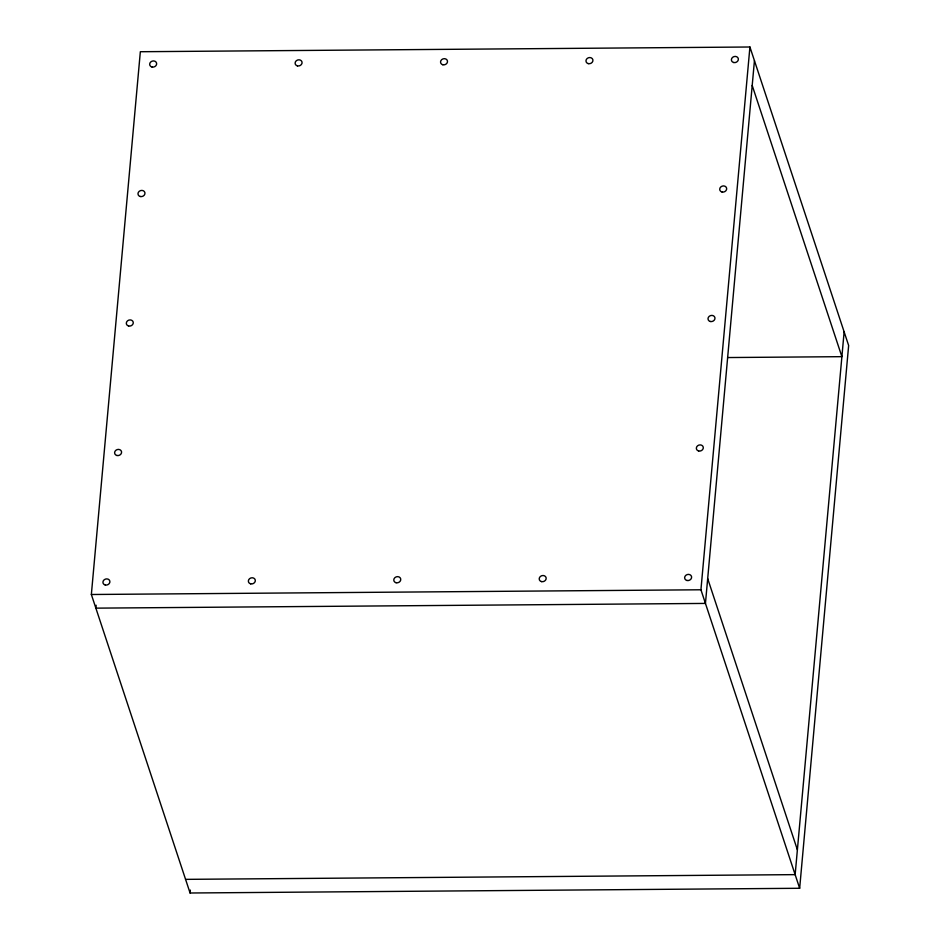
<?xml version="1.0" encoding="UTF-8"?>
<svg xmlns="http://www.w3.org/2000/svg" width="940" height="940" viewBox="0 0 940 940"><rect width="100%" height="100%" fill="white"/><g stroke="black" fill="none" stroke-linecap="round" stroke-linejoin="round"><path stroke-width="1.41" d="M91.356 594.503L140.342 51.724L749.92 47L848.644 345.497L799.658 888.277L190.08 893L91.356 594.503L700.934 589.779L799.658 888.277M96.127 605.231L95.868 608.145L705.447 603.421L754.444 60.642M190.08 893L190.338 890.086M700.934 589.779L749.92 47M844.132 331.855L795.146 874.635L185.556 879.358M727.595 357.553L841.888 356.671L752.2 85.458M707.691 578.617L797.379 849.819M297.416 65.894A3.537 3.055 -18.3 0 0 302.022 62.064A3.537 3.055 -18.3 0 0 296.323 60.724A3.537 3.055 -18.3 0 0 297.416 65.894M588.276 63.638A3.537 3.055 -18.3 0 0 592.881 59.807A3.537 3.055 -18.3 0 0 587.183 58.468A3.537 3.055 -18.3 0 0 588.276 63.638M710.323 321.504A3.537 3.055 -18.3 0 0 714.929 317.673A3.537 3.055 -18.3 0 0 709.23 316.322A3.537 3.055 -18.3 0 0 710.323 321.504M128.615 326.004A3.537 3.055 -18.3 0 0 133.221 322.173A3.537 3.055 -18.3 0 0 127.523 320.834A3.537 3.055 -18.3 0 0 128.615 326.004M105.233 584.986A3.537 3.055 -18.3 0 0 109.851 581.155A3.537 3.055 -18.3 0 0 104.14 579.816A3.537 3.055 -18.3 0 0 105.233 584.986M686.952 580.485A3.537 3.055 -18.3 0 0 691.558 576.655A3.537 3.055 -18.3 0 0 685.859 575.303A3.537 3.055 -18.3 0 0 686.952 580.485M442.846 64.766A3.537 3.055 -18.3 0 0 447.452 60.936A3.537 3.055 -18.3 0 0 441.753 59.596A3.537 3.055 -18.3 0 0 442.846 64.766M250.663 583.857A3.537 3.055 -18.3 0 0 255.269 580.027A3.537 3.055 -18.3 0 0 249.57 578.688A3.537 3.055 -18.3 0 0 250.663 583.857M541.522 581.613A3.537 3.055 -18.3 0 0 546.128 577.783A3.537 3.055 -18.3 0 0 540.429 576.432A3.537 3.055 -18.3 0 0 541.522 581.613M722.014 192.007A3.537 3.055 -18.3 0 0 726.62 188.176A3.537 3.055 -18.3 0 0 720.921 186.837A3.537 3.055 -18.3 0 0 722.014 192.007M396.093 582.741A3.537 3.055 -18.3 0 0 400.698 578.899A3.537 3.055 -18.3 0 0 395 577.56A3.537 3.055 -18.3 0 0 396.093 582.741M116.924 455.501A3.537 3.055 -18.3 0 0 121.53 451.67A3.537 3.055 -18.3 0 0 115.832 450.319A3.537 3.055 -18.3 0 0 116.924 455.501M698.643 450.988A3.537 3.055 -18.3 0 0 703.249 447.158A3.537 3.055 -18.3 0 0 697.55 445.819A3.537 3.055 -18.3 0 0 698.643 450.988M733.705 62.522A3.537 3.055 -18.3 0 0 738.311 58.691A3.537 3.055 -18.3 0 0 732.613 57.34A3.537 3.055 -18.3 0 0 733.705 62.522M140.295 196.519A3.537 3.055 -18.3 0 0 144.913 192.677A3.537 3.055 -18.3 0 0 139.202 191.337A3.537 3.055 -18.3 0 0 140.295 196.519M151.986 67.022A3.537 3.055 -18.3 0 0 156.592 63.192A3.537 3.055 -18.3 0 0 150.893 61.84A3.537 3.055 -18.3 0 0 151.986 67.022"/></g></svg>
